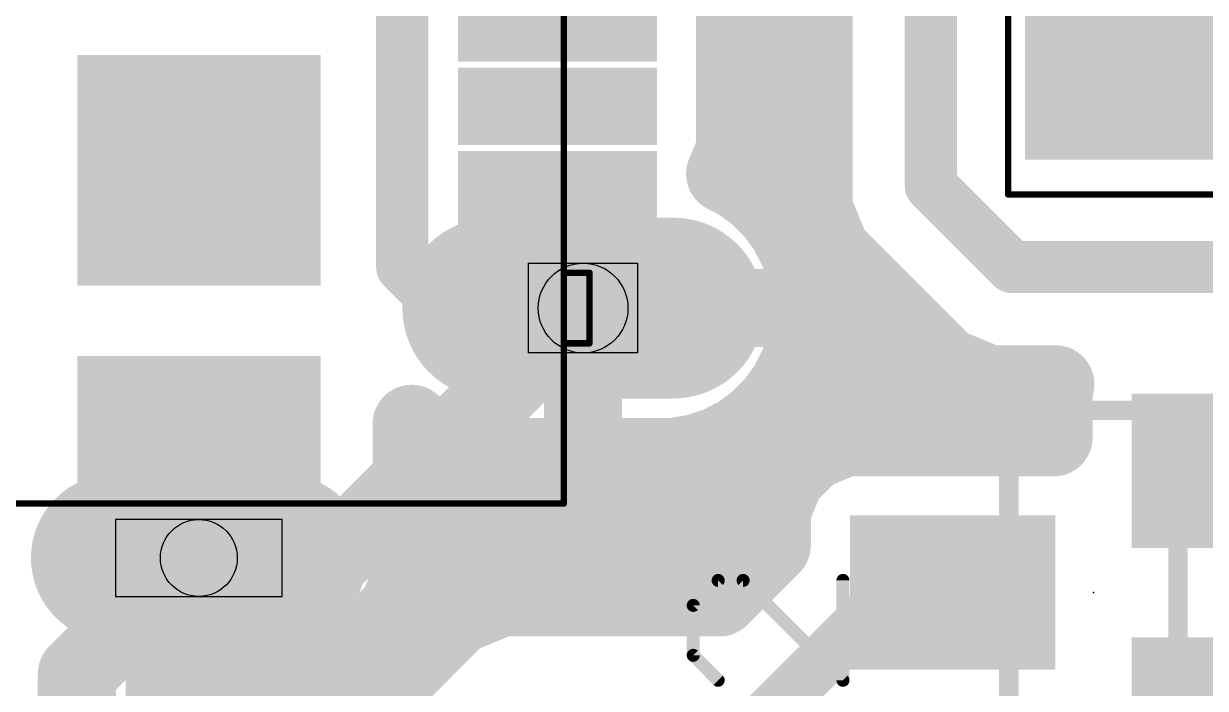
# Model space of a CAD drawing. Extents: x -4.6 to 38, y -0.1 to 31.9.
# Drawn here: x 0.22 to 9.45, y 12.59 to 17.77 of the extents above; entities that cross this region are included whole.
import ezdxf

# ---------------------------------------------------------------- set-up
doc = ezdxf.new("R2010")
doc.units = 0
for name, color, linetype in [('1', 22, 'CONTINUOUS'), ('17', 82, 'CONTINUOUS'), ('21', 253, 'CONTINUOUS'), ('23', 7, 'CONTINUOUS'), ('25', 253, 'CONTINUOUS'), ('29', 253, 'CONTINUOUS'), ('30', 4, 'CONTINUOUS'), ('31', 3, 'CONTINUOUS'), ('39', 22, 'CONTINUOUS'), ('44', 253, 'CONTINUOUS'), ('46', 140, 'CONTINUOUS'), ('51', 253, 'CONTINUOUS')]:
    doc.layers.add(name, color=color, linetype=linetype)

# ---------------------------------------------------------------- blocks, each defined once
blk = doc.blocks.new('RECT')
blk.add_solid([(-0.5, -0.5), (0.5, -0.5), (-0.5, 0.5), (0.5, 0.5)])
blk = doc.blocks.new('LONGP100')
at = {"const_width": 1}
blk.add_lwpolyline([(-0.5, 0), (0.5, 0)], dxfattribs=at)
at = {"const_width": 0.5}
for points in [[(-0.5, 0.25, 1), (-0.5, -0.25)], [(0.5, -0.25, 1), (0.5, 0.25)]]:
    blk.add_lwpolyline(points, format="xyb", dxfattribs=at)

msp = doc.modelspace()

# ---------------------------------------------------------------- linework, layer by layer
at = {"layer": '1'}
for points, const_width in [([(3.175, 19.3675), (3.175, 15.875)], 0.4064), ([(7.3025, 16.51), (7.3025, 19.05)], 0.4064), ([(5.7737, 16.7885), (5.7737, 18.1656)], 0.6096), ([(6.3881, 18.1656), (6.3881, 16.3281)], 0.6096), ([(5.7737, 17.6784), (6.3881, 17.6784)], 0.6096), ([(8.575, 17.145), (8.89, 17.465)], 0.6096), ([(10.9025, 17.145), (8.575, 17.145)], 0.6096), ([(5.7737, 17.0688), (6.3881, 17.0688)], 0.6096), ([(5.6967, 16.6026), (5.7737, 16.7885)], 0.6096), ([(5.8009, 16.5495), (5.6967, 16.6026)], 0.6096), ([(5.949, 16.4419), (5.8009, 16.5495)], 0.6096), ([(5.9252, 16.4592), (6.3881, 16.4592)], 0.6096), ([(6.0784, 16.3125), (5.949, 16.4419)], 0.6096), ([(7.3025, 16.51), (7.9375, 15.875)], 0.4064), ([(4.3575, 15.5575), (4.3875, 16.48)], 0.4064), ([(4.5875, 15.645), (4.3875, 16.48)], 0.4064), ([(6.186, 16.1644), (6.0784, 16.3125)], 0.6096), ([(6.3881, 16.3281), (6.5273, 15.992)], 0.6096), ([(6.2691, 16.0014), (6.186, 16.1644)], 0.6096), ([(6.3257, 15.8273), (6.2691, 16.0014)], 0.6096), ([(6.5273, 15.992), (6.7845, 15.7348)], 0.6096), ([(6.3184, 15.8496), (6.6697, 15.8496)], 0.6096), ([(3.175, 15.875), (3.4925, 15.5575)], 0.4064), ([(6.3543, 15.6465), (6.3257, 15.8273)], 0.6096), ([(7.9375, 15.875), (10.9025, 15.875)], 0.4064), ([(4.5875, 15.555), (4.5875, 15.7212)], 0.6096), ([(4.5875, 15.7212), (4.5875, 15.7212)], 0.6096), ([(4.5875, 15.7212), (4.5875, 15.555)], 0.6096), ([(6.7845, 15.7348), (6.7845, 15.7348)], 0.6096), ([(6.7845, 15.7348), (7.1623, 15.357)], 0.6096), ([(6.3543, 15.555), (6.3543, 15.6465)], 0.6096), ([(2.6375, 13.605), (4.5875, 15.555)], 0.6096), ([(4.5875, 15.555), (4.5875, 15.555)], 0.6096), ([(4.5875, 14.3922), (4.5875, 15.555)], 0.6096), ([(4.5875, 15.555), (4.5875, 15.555)], 0.6096), ([(4.5875, 15.555), (4.5875, 14.3922)], 0.6096), ([(6.3543, 15.555), (4.5875, 15.555)], 0.6096), ([(4.5875, 15.555), (4.5875, 15.555)], 0.6096), ([(4.5875, 15.555), (6.3543, 15.555)], 0.6096), ([(4.5875, 15.555), (4.5875, 15.645)], 0.4064), ([(6.3543, 15.4635), (6.3543, 15.555)], 0.6096), ([(3.4925, 15.5575), (4.3575, 15.5575)], 0.4064), ([(6.3257, 15.2827), (6.3543, 15.4635)], 0.6096), ([(7.1623, 15.357), (7.4195, 15.0998)], 0.6096), ([(4.5875, 15.24), (4.5875, 15.24)], 0.6096), ([(6.2691, 15.1086), (6.3257, 15.2827)], 0.6096), ([(6.3118, 15.24), (7.2793, 15.24)], 0.6096), ([(6.186, 14.9456), (6.2691, 15.1086)], 0.6096), ([(7.4195, 15.0998), (7.7556, 14.9606)], 0.6096), ([(6.0784, 14.7975), (6.186, 14.9456)], 0.6096), ([(7.7556, 14.9606), (8.2754, 14.9606)], 0.6096), ([(8.2754, 14.9606), (8.2613, 14.9265)], 0.6096), ([(8.2613, 14.9265), (8.2613, 14.5462)], 0.6096), ([(5.949, 14.6681), (6.0784, 14.7975)], 0.6096), ([(3.2487, 13.4635), (3.2487, 14.6516)], 0.6096), ([(3.2487, 14.6516), (3.3741, 14.5605)], 0.6096), ([(5.8009, 14.5605), (5.949, 14.6681)], 0.6096), ([(3.2487, 14.6304), (3.2778, 14.6304)], 0.6096), ([(3.3741, 14.5605), (3.5371, 14.4774)], 0.6096), ([(4.5875, 14.6304), (4.5875, 14.6304)], 0.6096), ([(5.6379, 14.4774), (5.8009, 14.5605)], 0.6096), ([(5.8972, 14.6304), (8.2613, 14.6304)], 0.6096), ([(3.5371, 14.4774), (3.7112, 14.4208)], 0.6096), ([(5.4638, 14.4208), (5.6379, 14.4774)], 0.6096), ([(6.631, 14.5462), (6.3696, 14.4379)], 0.6096), ([(8.2613, 14.5462), (6.631, 14.5462)], 0.6096), ([(3.7112, 14.4208), (3.892, 14.3922)], 0.6096), ([(3.892, 14.3922), (4.5875, 14.3922)], 0.6096), ([(4.5875, 14.3922), (5.283, 14.3922)], 0.6096), ([(5.283, 14.3922), (5.4638, 14.4208)], 0.6096), ([(6.3696, 14.4379), (6.1696, 14.2379)], 0.6096), ([(6.1696, 14.2379), (6.0613, 13.9765)], 0.6096), ([(3.2487, 14.0208), (6.0797, 14.0208)], 0.6096), ([(6.0613, 13.9765), (6.0613, 13.7045)], 0.6096), ([(6.0613, 13.7045), (5.6537, 13.2969)], 0.6096), ([(1.54, 13.605), (0.635, 12.7)], 0.6096), ([(1.5875, 13.605), (1.54, 13.605)], 0.6096), ([(1.5875, 13.605), (2.6375, 13.605)], 0.6096), ([(3.1404, 13.2021), (3.2487, 13.4635)], 0.6096), ([(3.227, 13.4112), (5.768, 13.4112)], 0.6096), ([(3.9456, 13.2969), (3.6095, 13.1577)], 0.6096), ([(5.6537, 13.2969), (3.9456, 13.2969)], 0.6096), ([(2.9404, 13.0021), (3.1404, 13.2021)], 0.6096), ([(6.985, 13.335), (6.0325, 12.3825)], 0.4064), ([(7.4725, 13.335), (6.985, 13.335)], 0.4064), ([(3.6095, 13.1577), (1.387, 10.9352)], 0.6096), ([(2.679, 12.8938), (2.9404, 13.0021)], 0.6096), ([(1.3208, 10.8689), (1.3208, 12.8938)], 0.6096), ([(1.3208, 12.8938), (2.679, 12.8938)], 0.6096), ([(1.3208, 12.8016), (3.2534, 12.8016)], 0.6096), ([(0.635, 12.7), (0.635, 5.08)], 0.6096), ([(9.6725, 12.385), (15.555, 12.385)], 0.6096)]:
    msp.add_lwpolyline(points, dxfattribs=dict(at, const_width=const_width))
for points, const_width in [([(5.7737, 17.8308, 1), (5.7737, 17.526)], 0.3048), ([(6.3881, 17.526, 1), (6.3881, 17.8308)], 0.3048), ([(8.9986, 17.3581, 1), (8.7814, 17.5719)], 0.3048), ([(8.575, 17.2974, 1), (8.575, 16.9926)], 0.3048), ([(5.7737, 17.2212, 1), (5.7737, 16.9164)], 0.3048), ([(6.3881, 16.9164, 1), (6.3881, 17.2212)], 0.3048), ([(8.4664, 17.2519, 1), (8.6836, 17.0381)], 0.3048), ([(5.9145, 16.7302, 1), (5.6329, 16.8469)], 0.3048), ([(5.7659, 16.7384, 1), (5.6275, 16.4668)], 0.3048), ([(5.6213, 16.7885, 1), (5.9261, 16.7885)], 0.3048), ([(5.5559, 16.661, 1), (5.8375, 16.5443)], 0.3048), ([(5.8905, 16.6728, 1), (5.7114, 16.4262)], 0.3048), ([(5.7318, 16.4137, 1), (5.8701, 16.6853)], 0.3048), ([(5.9252, 16.6116, 1), (5.9252, 16.3068)], 0.3048), ([(6.0568, 16.5497, 1), (5.8412, 16.3342)], 0.3048), ([(5.8594, 16.3186, 1), (6.0386, 16.5652)], 0.3048), ([(6.3881, 16.3068, 1), (6.3881, 16.6116)], 0.3048), ([(7.3743, 16.5818, 1), (7.2307, 16.4382)], 0.2032), ([(4.4863, 16.5037, 1), (4.2887, 16.4563)], 0.2032), ([(4.489, 16.4767, 1), (4.286, 16.4833)], 0.2032), ([(6.2017, 16.4021, 1), (5.9551, 16.2229)], 0.3048), ([(6.5289, 16.3864, 1), (6.2473, 16.2698)], 0.3048), ([(7.2009, 16.51, 1), (7.4041, 16.51)], 0.2032), ([(5.9707, 16.2047, 1), (6.1862, 16.4203)], 0.3048), ([(6.3218, 16.2336, 1), (6.0502, 16.0952)], 0.3048), ([(6.2357, 16.3281, 1), (6.5405, 16.3281)], 0.3048), ([(6.0627, 16.0749, 1), (6.3093, 16.254)], 0.3048), ([(6.414, 16.0485, 1), (6.1242, 15.9543)], 0.3048), ([(6.6351, 16.0998, 1), (6.4195, 15.8843)], 0.3048), ([(6.1333, 15.9322, 1), (6.4049, 16.0705)], 0.3048), ([(6.3184, 16.002, 1), (6.3184, 15.6972)], 0.3048), ([(6.3865, 15.9337, 1), (6.6681, 16.0504)], 0.3048), ([(6.6697, 15.6972, 1), (6.6697, 16.002)], 0.3048), ([(3.2468, 15.9468, 1), (3.1032, 15.8032)], 0.2032), ([(6.4762, 15.8511, 1), (6.1751, 15.8034)], 0.3048), ([(7.9375, 15.9766, 1), (7.9375, 15.7734)], 0.2032), ([(3.0734, 15.875, 1), (3.2766, 15.875)], 0.2032), ([(4.7399, 15.7212, 1), (4.4351, 15.7212)], 0.3048), ([(4.5875, 15.8736, 1), (4.5875, 15.5688)], 0.3048), ([(4.7399, 15.7212, 1), (4.4351, 15.7212)], 0.3048), ([(4.5875, 15.5688, 1), (4.5875, 15.8736)], 0.3048), ([(6.1807, 15.7802, 1), (6.4706, 15.8744)], 0.3048), ([(6.7845, 15.8872, 1), (6.7845, 15.5824)], 0.3048), ([(6.8923, 15.8426, 1), (6.6768, 15.627)], 0.3048), ([(6.6768, 15.627, 1), (6.8923, 15.8426)], 0.3048), ([(6.7845, 15.5824, 1), (6.7845, 15.8872)], 0.3048), ([(7.8657, 15.8032, 1), (8.0093, 15.9468)], 0.2032), ([(6.5067, 15.6465, 1), (6.2019, 15.6465)], 0.3048), ([(4.5875, 15.7074, 1), (4.5875, 15.4026)], 0.3048), ([(4.7399, 15.555, 1), (4.4351, 15.555)], 0.3048), ([(4.5875, 15.7074, 1), (4.5875, 15.4026)], 0.3048), ([(4.7399, 15.555, 1), (4.4351, 15.555)], 0.3048), ([(4.5875, 15.7074, 1), (4.5875, 15.4026)], 0.3048), ([(4.7399, 15.555, 1), (4.4351, 15.555)], 0.3048), ([(4.5875, 15.7074, 1), (4.5875, 15.4026)], 0.3048), ([(4.6953, 15.4472, 1), (4.4797, 15.6628)], 0.3048), ([(4.6891, 15.645, 1), (4.4859, 15.645)], 0.2032), ([(4.5875, 15.4026, 1), (4.5875, 15.7074)], 0.3048), ([(4.5875, 15.4026, 1), (4.5875, 15.7074)], 0.3048), ([(6.5067, 15.555, 1), (6.2019, 15.555)], 0.3048), ([(6.2038, 15.6227, 1), (6.5048, 15.6704)], 0.3048), ([(6.3543, 15.4026, 1), (6.3543, 15.7074)], 0.3048), ([(6.3543, 15.4026, 1), (6.3543, 15.7074)], 0.3048), ([(3.4925, 15.6591, 1), (3.4925, 15.4559)], 0.2032), ([(3.4207, 15.4857, 1), (3.5643, 15.6293)], 0.2032), ([(4.3575, 15.4559, 1), (4.3575, 15.6591)], 0.2032), ([(4.4351, 15.555, 1), (4.7399, 15.555)], 0.3048), ([(4.4351, 15.555, 1), (4.7399, 15.555)], 0.3048), ([(4.4351, 15.555, 1), (4.7399, 15.555)], 0.3048), ([(4.4887, 15.6213, 1), (4.6863, 15.6687)], 0.2032), ([(6.2019, 15.555, 1), (6.5067, 15.555)], 0.3048), ([(6.5048, 15.4396, 1), (6.2038, 15.4873)], 0.3048), ([(4.256, 15.5608, 1), (4.459, 15.5542)], 0.2032), ([(4.4859, 15.555, 1), (4.6891, 15.555)], 0.2032), ([(6.2019, 15.4635, 1), (6.5067, 15.4635)], 0.3048), ([(7.2701, 15.4648, 1), (7.0545, 15.2493)], 0.3048), ([(7.0545, 15.2493, 1), (7.2701, 15.4648)], 0.3048), ([(4.5875, 15.3924, 1), (4.5875, 15.0876)], 0.3048), ([(4.5875, 15.0876, 1), (4.5875, 15.3924)], 0.3048), ([(6.3118, 15.3924, 1), (6.3118, 15.0876)], 0.3048), ([(6.4706, 15.2356, 1), (6.1807, 15.3298)], 0.3048), ([(7.2793, 15.0876, 1), (7.2793, 15.3924)], 0.3048), ([(6.4049, 15.0394, 1), (6.1333, 15.1778)], 0.3048), ([(6.1751, 15.3065, 1), (6.4762, 15.2589)], 0.3048), ([(7.4779, 15.2406, 1), (7.3612, 14.959)], 0.3048), ([(7.3118, 14.992, 1), (7.5273, 15.2076)], 0.3048), ([(6.3093, 14.856, 1), (6.0627, 15.0351)], 0.3048), ([(6.1242, 15.1557, 1), (6.414, 15.0615)], 0.3048), ([(7.7556, 15.113, 1), (7.7556, 14.8082)], 0.3048), ([(7.6973, 14.8198, 1), (7.8139, 15.1014)], 0.3048), ([(8.4137, 14.9265, 1), (8.1089, 14.9265)], 0.3048), ([(8.4162, 14.9023, 1), (8.1346, 15.0189)], 0.3048), ([(8.2754, 14.8082, 1), (8.2754, 15.113)], 0.3048), ([(6.0502, 15.0147, 1), (6.3218, 14.8764)], 0.3048), ([(8.1205, 14.9848, 1), (8.4021, 14.8681)], 0.3048), ([(6.1862, 14.6897, 1), (5.9707, 14.9052)], 0.3048), ([(3.4011, 14.6516, 1), (3.0963, 14.6516)], 0.3048), ([(3.3383, 14.7749, 1), (3.1591, 14.5283)], 0.3048), ([(6.0386, 14.5448, 1), (5.8594, 14.7914)], 0.3048), ([(5.9551, 14.8871, 1), (6.2017, 14.7079)], 0.3048), ([(3.2487, 14.7828, 1), (3.2487, 14.478)], 0.3048), ([(3.4432, 14.6963, 1), (3.3049, 14.4247)], 0.3048), ([(3.2778, 14.478, 1), (3.2778, 14.7828)], 0.3048), ([(4.5875, 14.7828, 1), (4.5875, 14.478)], 0.3048), ([(4.5875, 14.478, 1), (4.5875, 14.7828)], 0.3048), ([(5.8701, 14.4247, 1), (5.7317, 14.6963)], 0.3048), ([(5.8972, 14.7828, 1), (5.8972, 14.478)], 0.3048), ([(5.8412, 14.7758, 1), (6.0568, 14.5603)], 0.3048), ([(8.2613, 14.478, 1), (8.2613, 14.7828)], 0.3048), ([(3.2845, 14.4372, 1), (3.4636, 14.6838)], 0.3048), ([(3.5842, 14.6223, 1), (3.49, 14.3324)], 0.3048), ([(3.4679, 14.3416, 1), (3.6063, 14.6132)], 0.3048), ([(5.5687, 14.6132, 1), (5.707, 14.3416)], 0.3048), ([(5.685, 14.3324, 1), (5.5908, 14.6223)], 0.3048), ([(5.7114, 14.6838, 1), (5.8905, 14.4372)], 0.3048), ([(6.631, 14.6986, 1), (6.631, 14.3938)], 0.3048), ([(6.6894, 14.4054, 1), (6.5727, 14.687)], 0.3048), ([(8.2613, 14.3938, 1), (8.2613, 14.6986)], 0.3048), ([(3.735, 14.5714, 1), (3.6874, 14.2703)], 0.3048), ([(3.6641, 14.2759, 1), (3.7583, 14.5658)], 0.3048), ([(3.892, 14.5446, 1), (3.892, 14.2398)], 0.3048), ([(3.8681, 14.2417, 1), (3.9158, 14.5427)], 0.3048), ([(4.5875, 14.5446, 1), (4.5875, 14.2398)], 0.3048), ([(4.5875, 14.2398, 1), (4.5875, 14.5446)], 0.3048), ([(5.2592, 14.5427, 1), (5.3069, 14.2417)], 0.3048), ([(5.283, 14.2398, 1), (5.283, 14.5446)], 0.3048), ([(5.4167, 14.5658, 1), (5.5109, 14.2759)], 0.3048), ([(5.4876, 14.2703, 1), (5.4399, 14.5714)], 0.3048), ([(6.3113, 14.5787, 1), (6.428, 14.2971)], 0.3048), ([(6.4774, 14.3302, 1), (6.2619, 14.5457)], 0.3048), ([(8.1089, 14.5462, 1), (8.4137, 14.5462)], 0.3048), ([(4.4351, 14.3922, 1), (4.7399, 14.3922)], 0.3048), ([(4.4351, 14.3922, 1), (4.7399, 14.3922)], 0.3048), ([(6.0618, 14.3456, 1), (6.2773, 14.1301)], 0.3048), ([(6.3104, 14.1795, 1), (6.0288, 14.2962)], 0.3048), ([(3.2487, 14.1732, 1), (3.2487, 13.8684)], 0.3048), ([(6.0797, 13.8684, 1), (6.0797, 14.1732)], 0.3048), ([(6.2137, 13.9765, 1), (5.9089, 13.9765)], 0.3048), ([(5.9205, 14.0348, 1), (6.2021, 13.9181)], 0.3048), ([(6.1691, 13.5967, 1), (5.9535, 13.8122)], 0.3048), ([(1.54, 13.7574, 1), (1.54, 13.4526)], 0.3048), ([(1.6478, 13.4972, 1), (1.4322, 13.7128)], 0.3048), ([(1.5875, 13.7574, 1), (1.5875, 13.4526)], 0.3048), ([(1.5875, 13.4526, 1), (1.5875, 13.7574)], 0.3048), ([(2.5297, 13.7128, 1), (2.7453, 13.4972)], 0.3048), ([(2.6375, 13.4526, 1), (2.6375, 13.7574)], 0.3048), ([(5.9089, 13.7045, 1), (6.2137, 13.7045)], 0.3048), ([(3.3895, 13.4052, 1), (3.1079, 13.5219)], 0.3048), ([(3.227, 13.5636, 1), (3.227, 13.2588)], 0.3048), ([(5.768, 13.2588, 1), (5.768, 13.5636)], 0.3048), ([(3.0963, 13.4635, 1), (3.4011, 13.4635)], 0.3048), ([(3.9456, 13.4493, 1), (3.9456, 13.1445)], 0.3048), ([(4.0039, 13.1561, 1), (3.8873, 13.4377)], 0.3048), ([(5.6537, 13.1445, 1), (5.6537, 13.4493)], 0.3048), ([(3.2482, 13.0944, 1), (3.0327, 13.3099)], 0.3048), ([(5.546, 13.4047, 1), (5.7615, 13.1891)], 0.3048), ([(6.985, 13.4366, 1), (6.985, 13.2334)], 0.2032), ([(7.0568, 13.2632, 1), (6.9132, 13.4068)], 0.2032), ([(7.4725, 13.2334, 1), (7.4725, 13.4366)], 0.2032), ([(2.9996, 13.2605, 1), (3.2812, 13.1438)], 0.3048), ([(3.5512, 13.2985, 1), (3.6679, 13.0169)], 0.3048), ([(3.7173, 13.0499, 1), (3.5018, 13.2655)], 0.3048), ([(2.9987, 12.8613, 1), (2.882, 13.1429)], 0.3048), ([(1.4732, 12.8938, 1), (1.1684, 12.8938)], 0.3048), ([(1.3208, 13.0462, 1), (1.3208, 12.7414)], 0.3048), ([(2.679, 12.7414, 1), (2.679, 13.0462)], 0.3048), ([(2.8326, 13.1098, 1), (3.0481, 12.8943)], 0.3048), ([(1.3208, 12.954, 1), (1.3208, 12.6492)], 0.3048), ([(2.6206, 13.0346, 1), (2.7373, 12.753)], 0.3048), ([(3.2534, 12.6492, 1), (3.2534, 12.954)], 0.3048), ([(0.5272, 12.8078, 1), (0.7428, 12.5922)], 0.3048), ([(0.7874, 12.7, 1), (0.4826, 12.7)], 0.3048), ([(9.6725, 12.5374, 1), (9.6725, 12.2326)], 0.3048)]:
    msp.add_lwpolyline(points, format="xyb", dxfattribs=dict(at, const_width=const_width))
at = {"layer": '21', "const_width": 0.05}
for points in [[(4.4375, 21.53), (4.4375, 14.03)], [(4.4375, 14.03), (-0.5625, 14.03)]]:
    msp.add_lwpolyline(points, dxfattribs=at)
at = {"layer": '21', "const_width": 0.025}
for points in [[(4.425, 14.03, 1), (4.45, 14.03)], [(4.4375, 14.0175, 1), (4.4375, 14.0425)]]:
    msp.add_lwpolyline(points, format="xyb", dxfattribs=at)
at = {"layer": '23'}
msp.add_point((8.5725, 13.335), dxfattribs=at)
at = {"layer": '25', "const_width": 0.1016}
for points in [[(5.6422, 13.4298), (5.4473, 13.2349)], [(5.8371, 13.4298), (5.6422, 13.4298)], [(6.6167, 12.6502), (5.8371, 13.4298)], [(6.6167, 13.4298), (6.6167, 12.6502)], [(5.4473, 13.2349), (5.4473, 12.8451)], [(5.4473, 12.8451), (5.6422, 12.6502)]]:
    msp.add_lwpolyline(points, dxfattribs=at)
at = {"layer": '25', "const_width": 0.0508}
for points in [[(5.6422, 13.4552, 1), (5.6422, 13.4044)], [(5.6602, 13.4118, 1), (5.6242, 13.4478)], [(5.8551, 13.4478, 1), (5.8191, 13.4118)], [(5.8371, 13.4044, 1), (5.8371, 13.4552)], [(6.6421, 13.4298, 1), (6.5913, 13.4298)], [(5.4293, 13.2529, 1), (5.4653, 13.2169)], [(5.4727, 13.2349, 1), (5.4219, 13.2349)], [(5.4653, 12.8631, 1), (5.4293, 12.8271)], [(5.4219, 12.8451, 1), (5.4727, 12.8451)], [(5.6242, 12.6322, 1), (5.6602, 12.6682)], [(6.5913, 12.6502, 1), (6.6421, 12.6502)], [(6.5987, 12.6322, 1), (6.6347, 12.6682)]]:
    msp.add_lwpolyline(points, format="xyb", dxfattribs=at)
at = {"layer": '39', "const_width": 0.0508}
for points in [[(7.907, 16.442), (7.907, 20.388)], [(9.873, 16.442), (7.907, 16.442)]]:
    msp.add_lwpolyline(points, dxfattribs=at)
at = {"layer": '39', "const_width": 0.0254}
for points in [[(7.907, 16.4547, 1), (7.907, 16.4293)], [(7.8943, 16.442, 1), (7.9197, 16.442)]]:
    msp.add_lwpolyline(points, format="xyb", dxfattribs=at)
at = {"layer": '44'}
for centre, radius in [((4.5875, 15.555), 0.35), ((1.5875, 13.605), 0.3)]:
    msp.add_circle(centre, radius, dxfattribs=at)
at = {"layer": '46'}
for p, q in [((4.1625, 15.205), (4.1625, 15.905)), ((4.1625, 15.905), (5.0125, 15.905)), ((5.0125, 15.905), (5.0125, 15.205)), ((5.0125, 15.205), (4.1625, 15.205)), ((2.2375, 13.905), (0.9375, 13.905)), ((0.9375, 13.905), (0.9375, 13.305)), ((2.2375, 13.305), (2.2375, 13.905)), ((0.9375, 13.305), (2.2375, 13.305))]:
    msp.add_line(p, q, dxfattribs=at)
at = {"layer": '51'}
for points, const_width in [([(4.4375, 19.73), (4.4375, 15.83)], 0.05), ([(4.4375, 15.83), (4.4375, 15.28)], 0.05), ([(4.4375, 15.83), (4.6375, 15.83)], 0.05), ([(4.6375, 15.83), (4.6375, 15.28)], 0.05), ([(4.4375, 15.28), (4.4375, 14.03)], 0.05), ([(4.6375, 15.28), (4.4375, 15.28)], 0.05), ([(7.9121, 14.7574), (9.2329, 14.7574)], 0.1524), ([(7.9121, 11.9126), (7.9121, 14.7574)], 0.1524), ([(9.2329, 14.7574), (9.2329, 11.9126)], 0.1524), ([(4.4375, 14.03), (-0.5625, 14.03)], 0.05)]:
    msp.add_lwpolyline(points, dxfattribs=dict(at, const_width=const_width))
for points, const_width in [([(4.45, 15.83, 1), (4.425, 15.83)], 0.025), ([(4.4375, 15.8425, 1), (4.4375, 15.8175)], 0.025), ([(4.425, 15.83, 1), (4.45, 15.83)], 0.025), ([(4.65, 15.83, 1), (4.625, 15.83)], 0.025), ([(4.6375, 15.8175, 1), (4.6375, 15.8425)], 0.025), ([(4.45, 15.28, 1), (4.425, 15.28)], 0.025), ([(4.4375, 15.2925, 1), (4.4375, 15.2675)], 0.025), ([(4.425, 15.28, 1), (4.45, 15.28)], 0.025), ([(4.625, 15.28, 1), (4.65, 15.28)], 0.025), ([(4.6375, 15.2675, 1), (4.6375, 15.2925)], 0.025), ([(7.9121, 14.7955, 1), (7.9121, 14.7193)], 0.0762), ([(7.9502, 14.7574, 1), (7.874, 14.7574)], 0.0762), ([(9.271, 14.7574, 1), (9.1948, 14.7574)], 0.0762), ([(9.2329, 14.7193, 1), (9.2329, 14.7955)], 0.0762), ([(4.425, 14.03, 1), (4.45, 14.03)], 0.025), ([(4.4375, 14.0175, 1), (4.4375, 14.0425)], 0.025)]:
    msp.add_lwpolyline(points, format="xyb", dxfattribs=dict(at, const_width=const_width))

# ---------------------------------------------------------------- block references
at = {"layer": '1'}
for p, xscale, yscale, rotation in [((8.89, 17.465), 1.3, 1.5, 270), ((1.5875, 16.63), 1.9, 1.8, 180), ((1.5875, 14.3925), 1.9, 1.575, 180)]:
    msp.add_blockref('RECT', p, dxfattribs=dict(at, xscale=xscale, yscale=yscale, rotation=rotation))
at = {"layer": '1', "xscale": 1.35, "yscale": 0.4}
for p in [(4.3875, 17.78), (4.3875, 17.13), (4.3875, 16.48)]:
    msp.add_blockref('RECT', p, dxfattribs=at)
at = {"layer": '1', "yscale": 1.4, "rotation": 90}
for p in [(9.6725, 14.285), (7.4725, 13.335), (9.6725, 12.385)]:
    msp.add_blockref('RECT', p, dxfattribs=at)
at = {"layer": '17'}
for p, xscale, yscale in [((4.5875, 15.555), 1.208, 1.208), ((4.5875, 15.555), 1.208, 1.208), ((1.5875, 13.605), 1.108, 1.108), ((1.5875, 13.605), 1.108, 1.108)]:
    msp.add_blockref('LONGP100', p, dxfattribs=dict(at, xscale=xscale, yscale=yscale))
at = {"layer": '29'}
for p, xscale, yscale, rotation in [((8.89, 17.465), 1.5032, 1.7032, 270), ((1.5875, 16.63), 1.9, 1.8, 180), ((1.5875, 14.3925), 1.9, 1.575, 180), ((9.6725, 14.285), 1.2032, 1.6032, 90), ((7.4725, 13.335), 1.2032, 1.6032, 90), ((9.6725, 12.385), 1.2032, 1.6032, 90)]:
    msp.add_blockref('RECT', p, dxfattribs=dict(at, xscale=xscale, yscale=yscale, rotation=rotation))
for name, p, xscale, yscale in [('RECT', (4.3875, 17.78), 1.5532, 0.6032), ('RECT', (4.3875, 17.13), 1.5532, 0.6032), ('RECT', (4.3875, 16.48), 1.5532, 0.6032), ('LONGP100', (4.5875, 15.555), 1.4112, 1.4112), ('LONGP100', (1.5875, 13.605), 1.3112, 1.3112)]:
    msp.add_blockref(name, p, dxfattribs=dict(at, xscale=xscale, yscale=yscale))
at = {"layer": '30'}
for p, xscale, yscale in [((4.5875, 15.555), 1.4112, 1.4112), ((1.5875, 13.605), 1.3112, 1.3112)]:
    msp.add_blockref('LONGP100', p, dxfattribs=dict(at, xscale=xscale, yscale=yscale))
at = {"layer": '31', "xscale": 1.3, "yscale": 1.5, "rotation": 270}
msp.add_blockref('RECT', (8.89, 17.465), dxfattribs=at)
at = {"layer": '31', "xscale": 1.35, "yscale": 0.4}
for p in [(4.3875, 17.78), (4.3875, 17.13), (4.3875, 16.48)]:
    msp.add_blockref('RECT', p, dxfattribs=at)
at = {"layer": '31', "yscale": 1.4, "rotation": 90}
for p in [(9.6725, 14.285), (7.4725, 13.335), (9.6725, 12.385)]:
    msp.add_blockref('RECT', p, dxfattribs=at)
at = {"layer": '51'}
for p, xscale, yscale, rotation in [((8.8915, 17.6836), 0.65, 1.4, 270), ((9.5758, 14.2748), 0.4572, 0.5842, 90), ((7.5692, 13.335), 0.4572, 0.5842, 90), ((9.5758, 12.3952), 0.4572, 0.5842, 90)]:
    msp.add_blockref('RECT', p, dxfattribs=dict(at, xscale=xscale, yscale=yscale, rotation=rotation))

doc.saveas('drawing.dxf')
